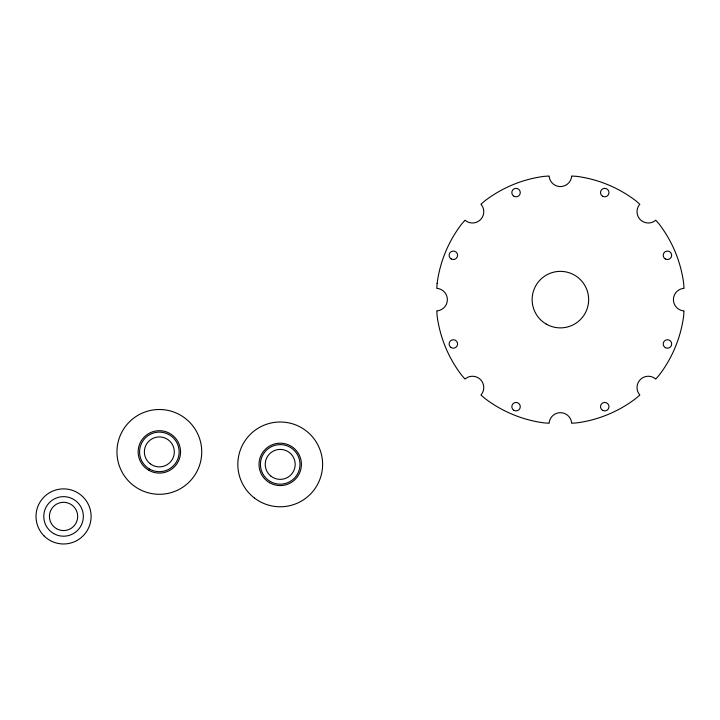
<?xml version="1.0" encoding="UTF-8"?>
<svg xmlns="http://www.w3.org/2000/svg" width="720" height="720" viewBox="0 0 720 720"><rect width="100%" height="100%" fill="white"/><g stroke="black" fill="none" stroke-linecap="round" stroke-linejoin="round"><path stroke-width="1.08" d="M437.112 283.392L436.788 288.369L437.526 288.414A11.304 11.304 0 0 1 437.526 310.833L436.788 310.878L437.112 315.855A124.344 124.344 0 0 0 461.745 375.318L465.03 379.071L465.588 378.585A11.304 11.304 0 0 1 481.437 394.434L480.951 394.983L484.695 398.277A124.344 124.344 0 0 0 544.167 422.901L549.135 423.234L549.189 422.496A11.304 11.304 0 0 1 571.599 422.496L571.653 423.234L576.621 422.901A124.344 124.344 0 0 0 636.093 398.277L639.837 394.983L639.351 394.434A11.304 11.304 0 0 1 655.2 378.585L655.758 379.071L659.043 375.318A124.344 124.344 0 0 0 683.676 315.855L684 310.878L683.262 310.833A11.304 11.304 0 0 1 683.262 288.414L684 288.369L683.676 283.392A124.344 124.344 0 0 0 659.043 223.929L655.758 220.185L655.2 220.671A11.304 11.304 0 0 1 639.351 204.822L639.837 204.264L636.093 200.979A124.344 124.344 0 0 0 576.621 176.346L571.653 176.022L571.599 176.76A11.304 11.304 0 0 1 549.189 176.76L549.135 176.022L544.167 176.346A124.344 124.344 0 0 0 484.695 200.979L480.951 204.264L481.437 204.822A11.304 11.304 0 0 1 465.588 220.671L465.03 220.185L461.745 223.929A124.344 124.344 0 0 0 437.112 283.392M133.542 485.532A42.39 42.39 0 0 0 201.375 457.434A42.39 42.39 0 0 0 143.127 412.731A42.39 42.39 0 0 0 133.542 485.532M150.228 463.779A14.976 14.976 0 0 0 174.195 453.852A14.976 14.976 0 0 0 153.621 438.057A14.976 14.976 0 0 0 150.228 463.779M149.463 469.026A19.782 19.782 0 0 0 179.136 451.899A19.782 19.782 0 0 0 149.463 434.763A19.782 19.782 0 0 0 149.463 469.026M148.752 470.25A21.195 21.195 0 0 0 180.549 451.899A21.195 21.195 0 0 0 148.752 433.539A21.195 21.195 0 0 0 148.752 470.25M546.264 324.099A28.26 28.26 0 0 0 588.654 299.628A28.26 28.26 0 0 0 546.264 275.148A28.26 28.26 0 0 0 546.264 324.099M451.224 258.957A4.239 4.239 0 0 0 457.587 255.285A4.239 4.239 0 0 0 451.224 251.613A4.239 4.239 0 0 0 451.224 258.957M450.765 347.328A4.239 4.239 0 0 0 457.551 344.52A4.239 4.239 0 0 0 451.728 340.047A4.239 4.239 0 0 0 450.765 347.328M513.936 410.346A4.239 4.239 0 0 0 520.29 406.674A4.239 4.239 0 0 0 513.936 403.002A4.239 4.239 0 0 0 513.936 410.346M602.613 410.346A4.239 4.239 0 0 0 608.976 406.674A4.239 4.239 0 0 0 602.613 403.002A4.239 4.239 0 0 0 602.613 410.346M665.316 347.634A4.239 4.239 0 0 0 671.679 343.962A4.239 4.239 0 0 0 665.316 340.29A4.239 4.239 0 0 0 665.316 347.634M665.316 258.957A4.239 4.239 0 0 0 671.679 255.285A4.239 4.239 0 0 0 665.316 251.613A4.239 4.239 0 0 0 665.316 258.957M602.613 196.254A4.239 4.239 0 0 0 608.976 192.582A4.239 4.239 0 0 0 602.613 188.91A4.239 4.239 0 0 0 602.613 196.254M513.936 196.254A4.239 4.239 0 0 0 520.29 192.582A4.239 4.239 0 0 0 513.936 188.91A4.239 4.239 0 0 0 513.936 196.254M254.412 498.015A42.39 42.39 0 0 0 322.245 469.917A42.39 42.39 0 0 0 263.997 425.223A42.39 42.39 0 0 0 254.412 498.015M271.098 476.271A14.976 14.976 0 0 0 295.065 466.335A14.976 14.976 0 0 0 274.482 450.549A14.976 14.976 0 0 0 271.098 476.271M270.324 481.518A19.782 19.782 0 0 0 299.997 464.382A19.782 19.782 0 0 0 270.324 447.255A19.782 19.782 0 0 0 270.324 481.518M269.613 482.742A21.195 21.195 0 0 0 301.41 464.382A21.195 21.195 0 0 0 269.613 446.031A21.195 21.195 0 0 0 269.613 482.742M44.073 535.914A27.558 27.558 0 0 0 90.171 523.557A27.558 27.558 0 0 0 56.421 489.816A27.558 27.558 0 0 0 44.073 535.914M53.667 533.556A19.782 19.782 0 0 0 83.34 516.429A19.782 19.782 0 0 0 53.667 499.293A19.782 19.782 0 0 0 53.667 533.556M56.493 528.669A14.13 14.13 0 0 0 77.688 516.429A14.13 14.13 0 0 0 56.493 504.189A14.13 14.13 0 0 0 56.493 528.669"/></g></svg>
